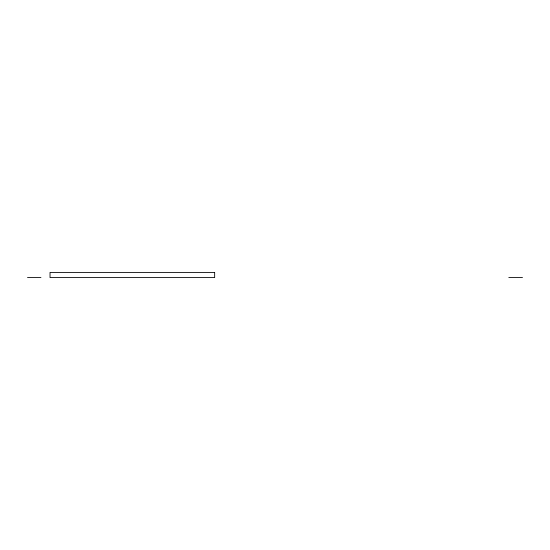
<?xml version="1.0" encoding="UTF-8"?>
<svg xmlns="http://www.w3.org/2000/svg" width="550" height="550" viewBox="0 0 550 550"><rect width="100%" height="100%" fill="white"/><g stroke="black" fill="none" stroke-linecap="round" stroke-linejoin="round"><path stroke-width="0.82" d="M27.5 277.578L40.954 277.578M508.798 277.578L522.5 277.578M214.651 272.422L50.036 272.422L50.036 277.578L214.651 277.578L214.651 272.422"/></g></svg>
